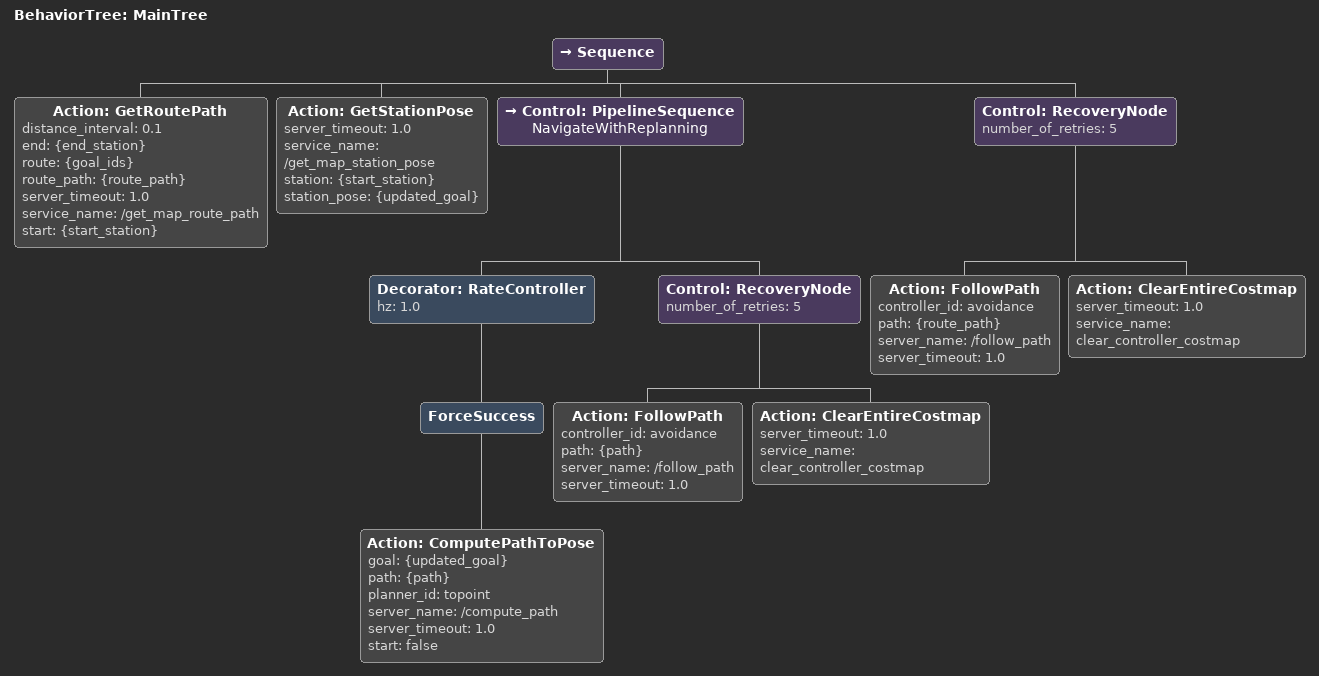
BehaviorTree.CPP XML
<?xml version="1.0"?>
<root main_tree_to_execute="MainTree">
    <BehaviorTree ID="MainTree">
        <Sequence>
            <Action ID="GetRoutePath" distance_interval="0.1" end="{end_station}" route="{goal_ids}" route_path="{route_path}" server_timeout="1.0" service_name="/get_map_route_path" start="{start_station}"/>
            <Action ID="GetStationPose" server_timeout="1.0" service_name="/get_map_station_pose" station="{start_station}" station_pose="{updated_goal}"/>
            <Control ID="PipelineSequence" name="NavigateWithReplanning">
                <Decorator ID="RateController" hz="1.0">
                    <ForceSuccess>
                        <Action ID="ComputePathToPose" goal="{updated_goal}" path="{path}" planner_id="topoint" server_name="/compute_path" server_timeout="1.0" start="false"/>
                    </ForceSuccess>
                </Decorator>
                <Control ID="RecoveryNode" number_of_retries="5">
                    <Action ID="FollowPath" controller_id="avoidance" path="{path}" server_name="/follow_path" server_timeout="1.0"/>
                    <Action ID="ClearEntireCostmap" server_timeout="1.0" service_name="clear_controller_costmap"/>
                </Control>
            </Control>
            <Control ID="RecoveryNode" number_of_retries="5">
                <Action ID="FollowPath" controller_id="avoidance" path="{route_path}" server_name="/follow_path" server_timeout="1.0"/>
                <Action ID="ClearEntireCostmap" server_timeout="1.0" service_name="clear_controller_costmap"/>
            </Control>
        </Sequence>
    </BehaviorTree>
</root>
